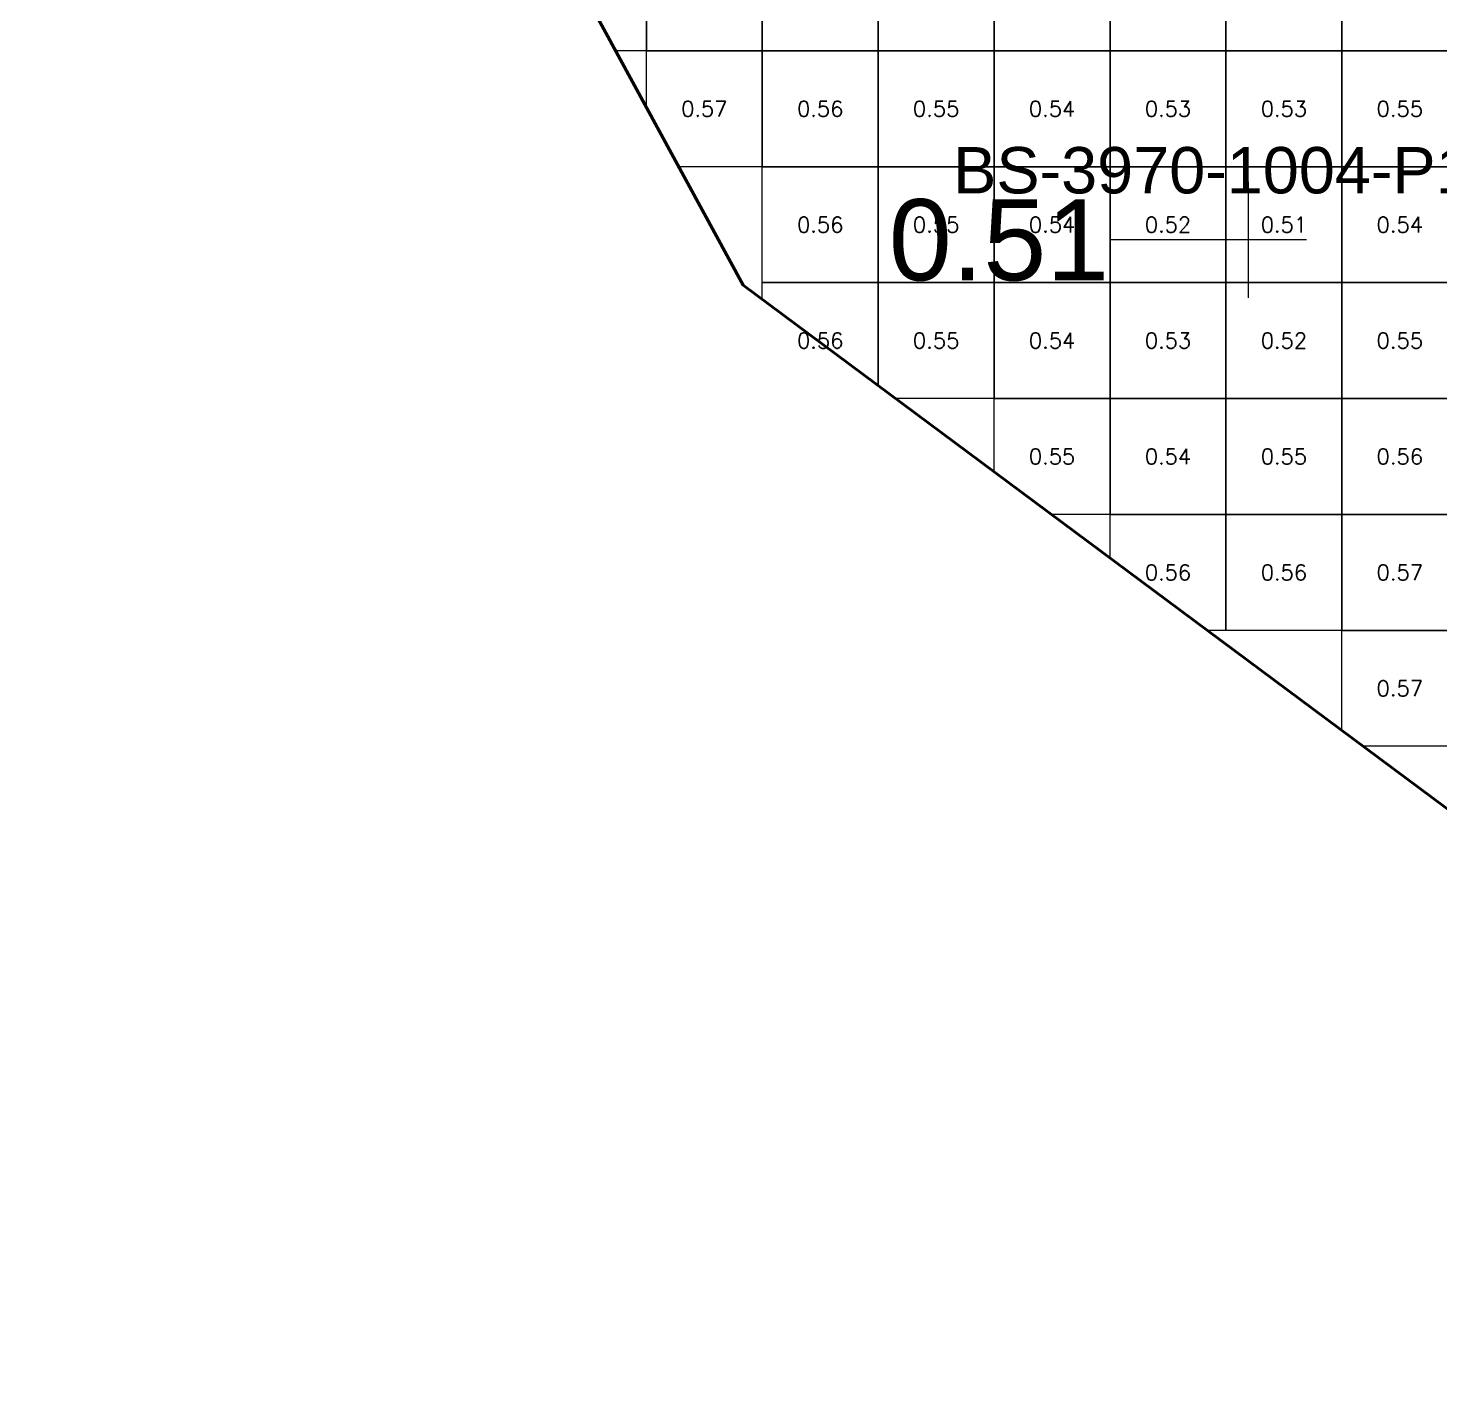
# Model space of a CAD drawing. Header units: inches. Extents: x 469759 to 470079, y 4349683 to 4349873.
# Drawn here: x 469799.03 to 469811.21, y 4349735.69 to 4349747.33 of the extents above; entities that cross this region are included whole.
import ezdxf
from ezdxf.enums import TextEntityAlignment as Align

# ---------------------------------------------------------------- set-up
doc = ezdxf.new("R2010")
doc.units = ezdxf.units.IN
doc.header["$MEASUREMENT"] = 0
for name, color, linetype, lineweight in [('点', 7, 'Continuous', 0), ('爆区方格网', 7, 'Continuous', 0), ('线条', 7, 'Continuous', 0), ('钻孔', 7, 'Continuous', 0)]:
    doc.layers.add(name, color=color, linetype=linetype, lineweight=lineweight)
doc.styles.add('3dmine_textStyle_1', font='txt.shx', dxfattribs={"height": 1, "bigfont": 'gbcbig.shx'})
doc.styles.add('3dmine_textStyle_2', font='arial.ttf', dxfattribs={"height": 1})

msp = doc.modelspace()

# ---------------------------------------------------------------- hatches: boundary and pattern name
at = {"layer": '钻孔', "linetype": 'Continuous', "lineweight": 0, "true_color": 0x00ffff, "extrusion": (0, 1, 0)}
msp.add_hatch(color=4, dxfattribs=at).paths.add_polyline_path([(-469810.56, 3960.09), (-469809.56, 3960.09), (-469809.56, 3970.09), (-469810.56, 3970.09)], flags=0)

# ---------------------------------------------------------------- linework, layer by layer
at = {"color": 5, "linetype": 'Continuous', "lineweight": 50, "elevation": 1987.297}
msp.add_lwpolyline([(469795.365, 4349757.103), (469800.409, 4349753.925), (469805.201, 4349745.119), (469811.608, 4349740.354), (469815.977, 4349735.692), (469818.642, 4349738.893), (469821.024, 4349739.417), (469818.642, 4349738.893), (469815.977, 4349735.692), (469818.642, 4349738.893)], dxfattribs=at)
at = {"layer": '点', "color": 138, "linetype": 'Continuous', "lineweight": 0, "true_color": 0x004c4c, "elevation": 3970.09}
for points in [[(469809.56, 4349745.01), (469809.56, 4349746.01)], [(469810.06, 4349745.51), (469809.06, 4349745.51)]]:
    msp.add_lwpolyline(points, dxfattribs=at)
at = {"layer": '爆区方格网', "color": 4, "linetype": 'Continuous', "lineweight": 0, "true_color": 0x00ffff, "elevation": 3972.76}
for points in [[(469804.366, 4349747.14), (469804.102, 4349747.14), (469803.557, 4349748.14), (469804.366, 4349748.14), (469804.366, 4349747.14)], [(469805.366, 4349747.14), (469804.366, 4349747.14), (469804.366, 4349748.14), (469805.366, 4349748.14), (469805.366, 4349747.14)], [(469806.366, 4349747.14), (469805.366, 4349747.14), (469805.366, 4349748.14), (469806.366, 4349748.14), (469806.366, 4349747.14)], [(469807.366, 4349747.14), (469806.366, 4349747.14), (469806.366, 4349748.14), (469807.366, 4349748.14), (469807.366, 4349747.14)], [(469808.366, 4349747.14), (469807.366, 4349747.14), (469807.366, 4349748.14), (469808.366, 4349748.14), (469808.366, 4349747.14)], [(469809.366, 4349747.14), (469808.366, 4349747.14), (469808.366, 4349748.14), (469809.366, 4349748.14), (469809.366, 4349747.14)], [(469810.366, 4349747.14), (469809.366, 4349747.14), (469809.366, 4349748.14), (469810.366, 4349748.14), (469810.366, 4349747.14)], [(469811.366, 4349747.14), (469810.366, 4349747.14), (469810.366, 4349748.14), (469811.366, 4349748.14), (469811.366, 4349747.14)], [(469805.366, 4349746.14), (469804.646, 4349746.14), (469804.366, 4349746.653), (469804.366, 4349747.14), (469805.366, 4349747.14), (469805.366, 4349746.14)], [(469806.366, 4349746.14), (469805.366, 4349746.14), (469805.366, 4349747.14), (469806.366, 4349747.14), (469806.366, 4349746.14)], [(469807.366, 4349746.14), (469806.366, 4349746.14), (469806.366, 4349747.14), (469807.366, 4349747.14), (469807.366, 4349746.14)], [(469808.366, 4349746.14), (469807.366, 4349746.14), (469807.366, 4349747.14), (469808.366, 4349747.14), (469808.366, 4349746.14)], [(469809.366, 4349746.14), (469808.366, 4349746.14), (469808.366, 4349747.14), (469809.366, 4349747.14), (469809.366, 4349746.14)], [(469810.366, 4349746.14), (469809.366, 4349746.14), (469809.366, 4349747.14), (469810.366, 4349747.14), (469810.366, 4349746.14)], [(469811.366, 4349746.14), (469810.366, 4349746.14), (469810.366, 4349747.14), (469811.366, 4349747.14), (469811.366, 4349746.14)], [(469806.366, 4349745.14), (469805.366, 4349745.14), (469805.366, 4349746.14), (469806.366, 4349746.14), (469806.366, 4349745.14)], [(469807.366, 4349745.14), (469806.366, 4349745.14), (469806.366, 4349746.14), (469807.366, 4349746.14), (469807.366, 4349745.14)], [(469808.366, 4349745.14), (469807.366, 4349745.14), (469807.366, 4349746.14), (469808.366, 4349746.14), (469808.366, 4349745.14)], [(469809.366, 4349745.14), (469808.366, 4349745.14), (469808.366, 4349746.14), (469809.366, 4349746.14), (469809.366, 4349745.14)], [(469810.366, 4349745.14), (469809.366, 4349745.14), (469809.366, 4349746.14), (469810.366, 4349746.14), (469810.366, 4349745.14)], [(469811.366, 4349745.14), (469810.366, 4349745.14), (469810.366, 4349746.14), (469811.366, 4349746.14), (469811.366, 4349745.14)], [(469806.366, 4349744.253), (469805.366, 4349744.996), (469805.366, 4349745.14), (469806.366, 4349745.14), (469806.366, 4349744.253)], [(469807.366, 4349744.14), (469806.518, 4349744.14), (469806.366, 4349744.253), (469806.366, 4349745.14), (469807.366, 4349745.14), (469807.366, 4349744.14)], [(469808.366, 4349744.14), (469807.366, 4349744.14), (469807.366, 4349745.14), (469808.366, 4349745.14), (469808.366, 4349744.14)], [(469809.366, 4349744.14), (469808.366, 4349744.14), (469808.366, 4349745.14), (469809.366, 4349745.14), (469809.366, 4349744.14)], [(469810.366, 4349744.14), (469809.366, 4349744.14), (469809.366, 4349745.14), (469810.366, 4349745.14), (469810.366, 4349744.14)], [(469808.366, 4349743.14), (469807.863, 4349743.14), (469807.366, 4349743.509), (469807.366, 4349744.14), (469808.366, 4349744.14), (469808.366, 4349743.14)], [(469809.366, 4349743.14), (469808.366, 4349743.14), (469808.366, 4349744.14), (469809.366, 4349744.14), (469809.366, 4349743.14)], [(469809.366, 4349742.14), (469809.207, 4349742.14), (469808.366, 4349742.765), (469808.366, 4349743.14), (469809.366, 4349743.14), (469809.366, 4349742.14)]]:
    msp.add_lwpolyline(points, dxfattribs=at)
at = {"layer": '爆区方格网', "color": 4, "linetype": 'Continuous', "lineweight": 0, "elevation": 3972.76}
for points in [[(469811.366, 4349744.14), (469810.366, 4349744.14), (469810.366, 4349745.14), (469811.366, 4349745.14), (469811.366, 4349744.14)], [(469810.366, 4349743.14), (469809.366, 4349743.14), (469809.366, 4349744.14), (469810.366, 4349744.14), (469810.366, 4349743.14)], [(469811.366, 4349743.14), (469810.366, 4349743.14), (469810.366, 4349744.14), (469811.366, 4349744.14), (469811.366, 4349743.14)], [(469810.366, 4349742.14), (469809.366, 4349742.14), (469809.366, 4349743.14), (469810.366, 4349743.14), (469810.366, 4349742.14)], [(469811.366, 4349742.14), (469810.366, 4349742.14), (469810.366, 4349743.14), (469811.366, 4349743.14), (469811.366, 4349742.14)], [(469811.366, 4349741.14), (469810.551, 4349741.14), (469810.366, 4349741.277), (469810.366, 4349742.14), (469811.366, 4349742.14), (469811.366, 4349741.14)]]:
    msp.add_lwpolyline(points, dxfattribs=at)
at = {"layer": '线条', "color": 138, "linetype": 'Continuous', "lineweight": 0, "true_color": 0x004c4c, "elevation": 3970.09}
msp.add_lwpolyline([(469809.56, 4349745.51), (469809.56, 4349745.51), (469809.56, 4349745.51)], dxfattribs=at)
at = {"layer": '钻孔', "color": 4, "linetype": 'Continuous', "lineweight": 0, "true_color": 0x00ffff}
for elevation in [3970.09, 3960.09]:
    msp.add_lwpolyline([(469809.56, 4349745.51), (469808.36, 4349745.51)], dxfattribs=dict(at, elevation=elevation))

# ---------------------------------------------------------------- texts
at = {"color": 4, "linetype": 'Continuous', "lineweight": 0, "true_color": 0x00ffff, "style": '3dmine_textStyle_1'}
for s, p in [('0.57', (469804.866, 4349746.64, 3972.76)), ('0.56', (469805.866, 4349746.64, 3972.76)), ('0.55', (469806.866, 4349746.64, 3972.76)), ('0.54', (469807.866, 4349746.64, 3972.76)), ('0.53', (469808.866, 4349746.64, 3972.76)), ('0.53', (469809.866, 4349746.64, 3972.76)), ('0.55', (469810.866, 4349746.64, 3972.76)), ('0.56', (469805.866, 4349745.64, 3972.76)), ('0.55', (469806.866, 4349745.64, 3972.76)), ('0.54', (469807.866, 4349745.64, 3972.76)), ('0.52', (469808.866, 4349745.64, 3972.76)), ('0.51', (469809.866, 4349745.64, 3972.76)), ('0.56', (469805.866, 4349744.64, 3972.76)), ('0.55', (469806.866, 4349744.64, 3972.76)), ('0.54', (469807.866, 4349744.64, 3972.76)), ('0.53', (469808.866, 4349744.64, 3972.76)), ('0.55', (469807.866, 4349743.64, 3972.76)), ('0.54', (469808.866, 4349743.64, 3972.76))]:
    msp.add_text(s, height=0.1333, dxfattribs=at).set_placement(p, align=Align.MIDDLE_CENTER)
at = {"color": 4, "linetype": 'Continuous', "lineweight": 0, "style": '3dmine_textStyle_1'}
for s, p in [('0.54', (469810.866, 4349745.64, 3972.76)), ('0.52', (469809.866, 4349744.64, 3972.76)), ('0.55', (469810.866, 4349744.64, 3972.76)), ('0.55', (469809.866, 4349743.64, 3972.76)), ('0.56', (469810.866, 4349743.64, 3972.76)), ('0.56', (469808.866, 4349742.64, 3972.76)), ('0.56', (469809.866, 4349742.64, 3972.76)), ('0.57', (469810.866, 4349742.64, 3972.76)), ('0.57', (469810.866, 4349741.64, 3972.76))]:
    msp.add_text(s, height=0.1333, dxfattribs=at).set_placement(p, align=Align.MIDDLE_CENTER)
at = {"layer": '钻孔', "color": 138, "linetype": 'Continuous', "lineweight": 0, "true_color": 0x004c4c, "style": '3dmine_textStyle_2'}
msp.add_text('BS-3970-1004-P129', height=0.4, dxfattribs=at).set_placement((469809.56, 4349745.91, 3970.09), align=Align.CENTER)
at = {"layer": '钻孔', "color": 4, "linetype": 'Continuous', "lineweight": 0, "true_color": 0x00ffff, "style": '3dmine_textStyle_2'}
msp.add_text('0.51', height=0.7, dxfattribs=at).set_placement((469808.36, 4349745.51, 3965.09), align=Align.MIDDLE_RIGHT)

doc.saveas('drawing.dxf')
